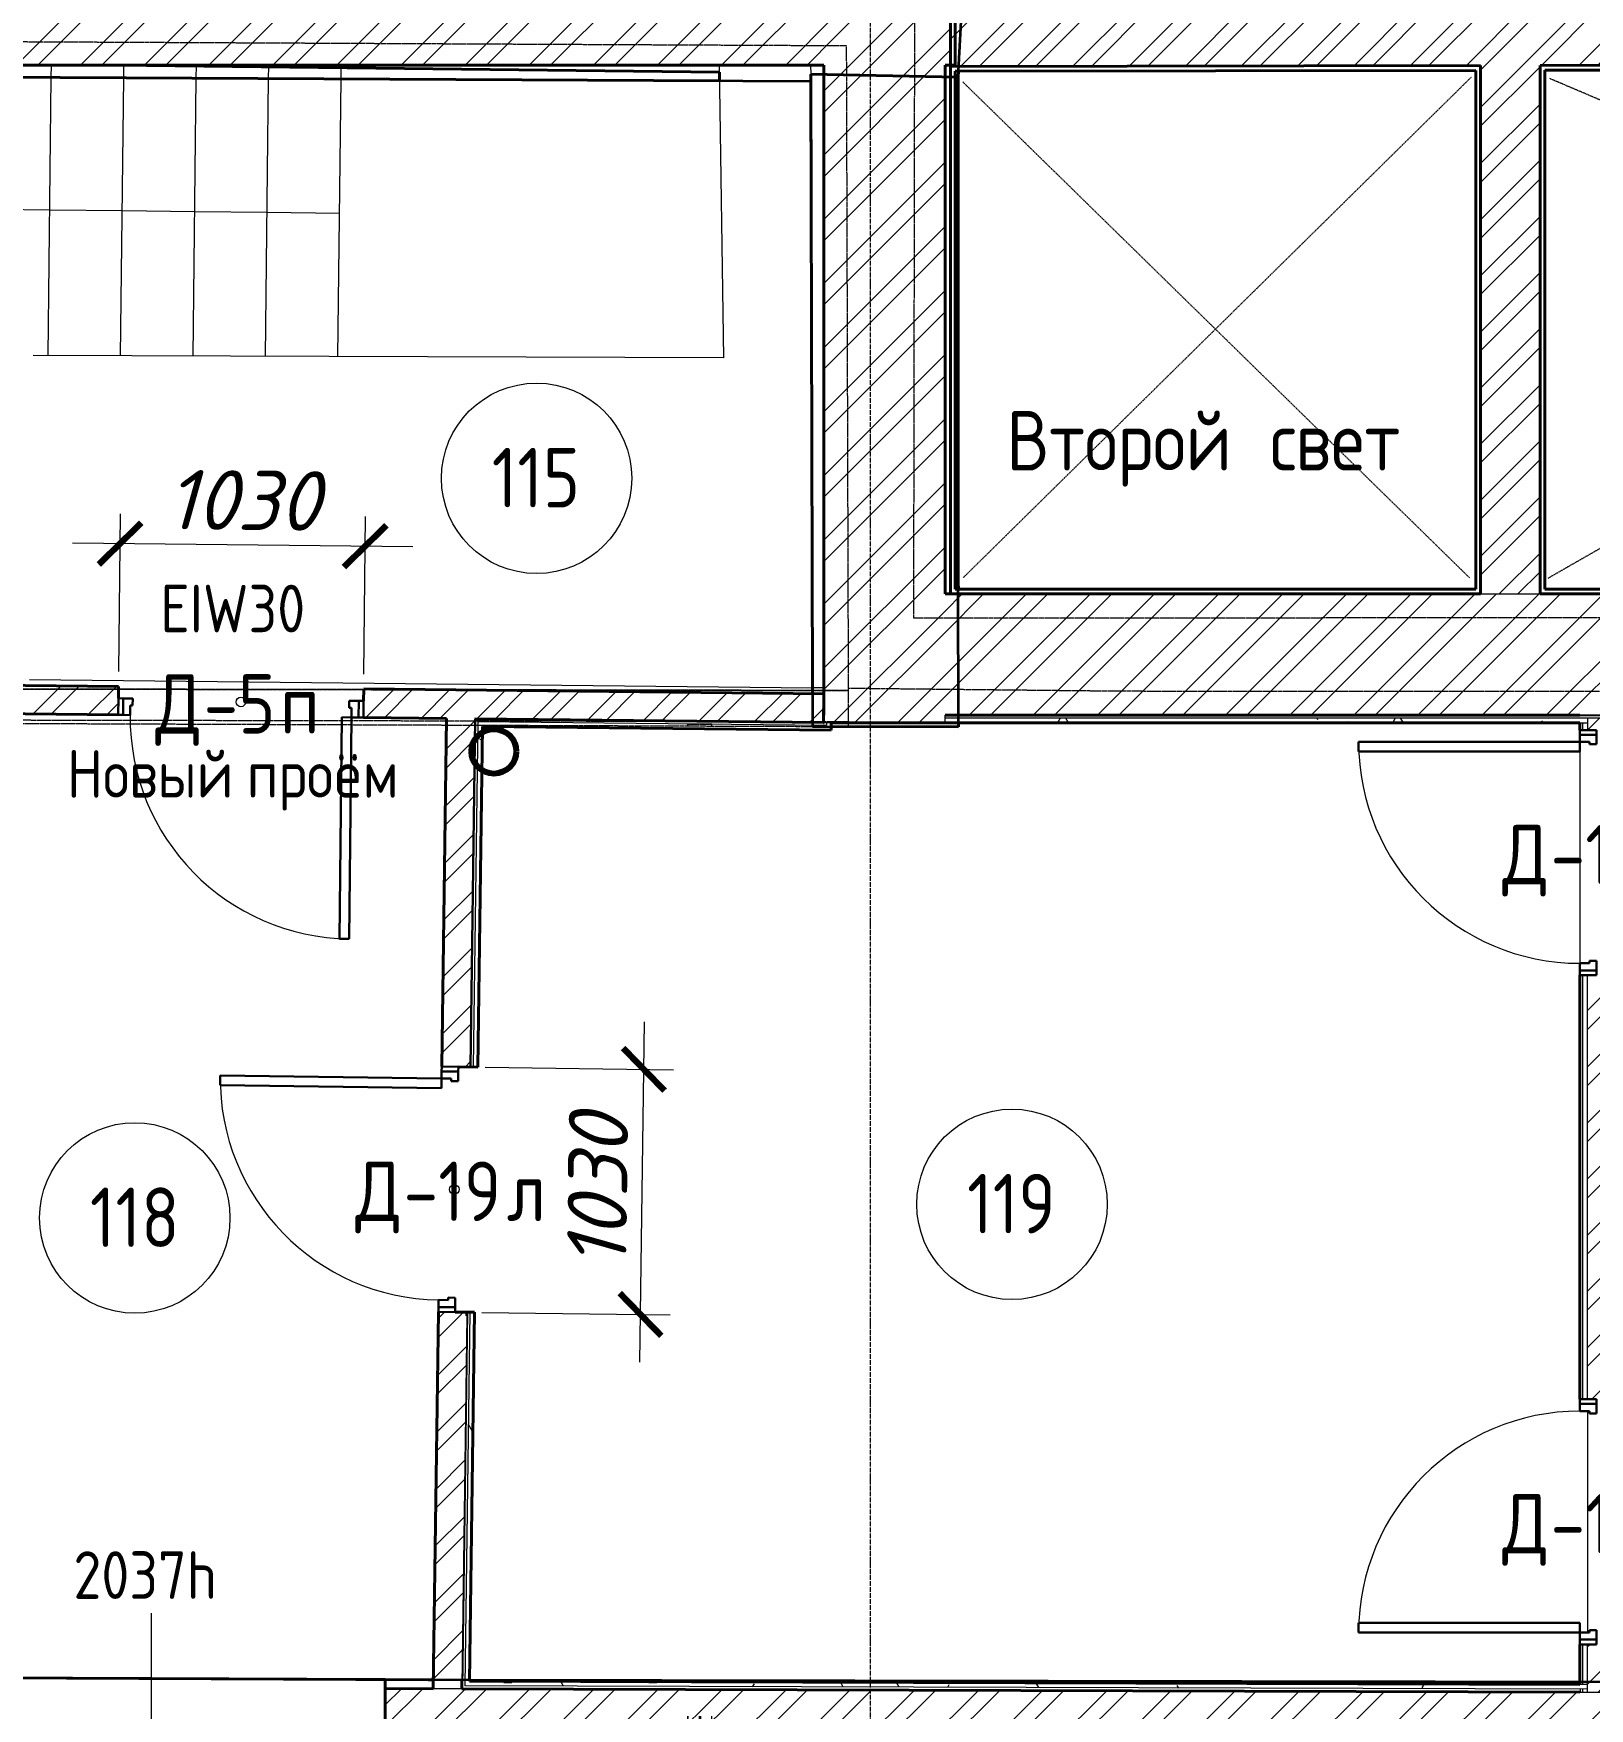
# Model space of a CAD drawing. Header units: millimetres. Extents: x 749182 to 2267578, y 70462 to 311449.
# Drawn here: x 1973313 to 1979851, y 89121 to 96158 of the extents above; entities that cross this region are included whole.
import ezdxf

# ---------------------------------------------------------------- set-up
doc = ezdxf.new("R2010")
doc.units = ezdxf.units.MM
for name, pattern in [('ADSK_Линия сетки', [25, 20, -2.5, 0, -2.5]), ('ADSK_Сверху', [4.5, 3, -1.5]), ('осеваяX2', [4, 2.5, -0.5, 0.5, -0.5])]:
    doc.linetypes.add(name, pattern=pattern)
doc.layers.get('Defpoints').update_dxf_attribs({"color": 255})
for name, color, linetype, lineweight in [('Аннотация', 7, 'Continuous', 9), ('Двери', 7, 'Continuous', 20), ('Каркас', 7, 'Continuous', 9), ('Лестницы', 7, 'Continuous', 18), ('Марки дверей', 7, 'Continuous', 20), ('Марки помещений', 7, 'Continuous', 20), ('Оси', 165, 'осеваяX2', 13), ('Перекрытие', 7, 'Continuous', 18), ('размеры', 7, 'Continuous', 9), ('Стены', 184, 'Continuous', 40), ('Стены внутренние', 7, 'Continuous', 18), ('Стены наружные', 7, 'Continuous', 18), ('Стены разрез', 7, 'Continuous', 35), ('Стены штриховка', 7, 'Continuous', 18), ('стояки', 7, 'Continuous', 9), ('Стрелки вверх', 7, 'Continuous', 18)]:
    doc.layers.add(name, color=color, linetype=linetype, lineweight=lineweight)
doc.layers.add('Линии', color=7, linetype='Continuous', lineweight=9, true_color=0x00a600)
doc.layers.add('планы со стояками отопление_dwg', color=7, linetype='Continuous', lineweight=9, true_color=0x767676)
doc.styles.add('GOST Common_1', font='GOST_Common.ttf', dxfattribs={"width": 0.9, "height": 250})
doc.styles.add('GOST Common_2', font='GOST_Common.ttf', dxfattribs={"width": 0.9, "height": 200})
doc.styles.add('М2', font='isocpeui.ttf')
doc.dimstyles.new('SPDS 1_100', dxfattribs={"dimscale": 100, "dimtxt": 2.5, "dimasz": 1.77, "dimexe": 1.25, "dimexo": 0.625, "dimtad": 1, "dimdec": 0, "dimrnd": 0.001, "dimzin": 9, "dimtxsty": 'М2', "dimblk": 'ARCHTICK', "dimcen": 2.5, "dimdle": 2, "dimclrt": 256, "dimadec": 0, "dimazin": 2, "dimtfac": 0.75, "dimtdec": 0, "dimtmove": 1, "dimatfit": 3, "dimfxl": 0, "dimtolj": 1, "dimlwd": 9, "dimlwe": 9, "dimarcsym": 0})
pattern_1 = [(45, (1958220.23, 75616.62), (-134.70384, 134.70384), []), (45, (1958310.03, 75616.62), (-134.70384, 134.70384), [])]
pattern_2 = [(45, (1958220.23, 75616.62), (-117.8655, 117.8655), []), (45, (1958298.8, 75616.62), (-117.8655, 117.8655), [])]
pattern_3 = [(44.83506, (1958220.23, 75616.62), (-134.3155, 135.0911), []), (44.83506, (1958310.03, 75616.36), (-134.3155, 135.0911), [])]
pattern_4 = [(0, (1958220.23, 75616.62), (406.4, 101.6), [33.528, -271.272, 33.528, -271.272, -1625.6]), (0, (1958220.23, 75616.62), (406.4, 101.6), [-609.6, 33.528, -576.072, 33.528, -271.272, -711.2]), (0, (1958220.23, 75616.62), (406.4, 101.6), [-1524, 33.528, -169.672, 33.528, -474.472]), (120, (1958372.63, 75667.42), (-291.18818, 301.15272), [33.528, -271.272, 33.528, -271.272, -1625.6]), (120, (1958372.63, 75667.42), (-291.18818, 301.15272), [-609.6, 33.528, -576.072, 33.528, -271.272, -711.2]), (120, (1958372.63, 75667.42), (-291.18818, 301.15272), [-1524, 33.528, -169.672, 33.528, -474.472]), (240, (1958423.43, 75870.62), (-115.21182, -402.75272), [33.528, -271.272, 33.528, -271.272, -1625.6]), (240, (1958423.43, 75870.62), (-115.21182, -402.75272), [-609.6, 33.528, -576.072, 33.528, -271.272, -711.2]), (240, (1958423.43, 75870.62), (-115.21182, -402.75272), [-1524, 33.528, -169.672, 33.528, -474.472])]

# ---------------------------------------------------------------- blocks, each defined once
blk = doc.blocks.new('Типовая двутавровая балка _АСТО 20-93_ Балки - 100х200мм-840399-01 План 1-го этажа маркировочный')
at = {"layer": 'Каркас', "color": 253, "linetype": 'ADSK_Сверху', "true_color": 0xaaaaaa}
for p, q in [((-2182.5, 50), (-2182.5, -50)), ((-2182.5, 50), (-2059.3, 50)), ((-2059.4, 3), (-2182.5, 3)), ((2100.6, 50), (2107.5, 50)), ((2107.5, -50), (2107.5, 50)), ((-2059.4, -3), (-2182.5, -3)), ((-2182.5, -50), (-2059.5, -50)), ((2100.2, -50), (2107.5, -50))]:
    blk.add_line(p, q, dxfattribs=at)
at = {"layer": 'Каркас', "color": 9, "linetype": 'ADSK_Сверху', "true_color": 0xb9b9b9}
for p, q in [((-2182.5, 3.4), (-2182.5, 50)), ((-2182.5, 50), (-2059.3, 50)), ((-2182.5, -50), (-2182.5, -3.4)), ((-2182.5, -50), (-2059.5, -50))]:
    blk.add_line(p, q, dxfattribs=at)
at = {"layer": 'Каркас', "color": 253, "linetype": 'ADSK_Сверху', "true_color": 0xb2b2b2}
for p, q in [((-2182.5, 50), (-2182.5, 15)), ((-2182.5, 15), (-2182.5, 50)), ((-2059.3, 50), (-2182.5, 50)), ((-2182.5, 50), (-2059.3, 50)), ((-2182.5, 3), (-2182.5, 15)), ((-2182.5, 3), (-2182.5, 15)), ((-2182.5, -3), (-2182.5, 3)), ((2107.5, 50), (2100.6, 50)), ((2107.5, 50), (2107.5, 15)), ((2107.5, 15), (2107.5, 3)), ((-2182.5, -15), (-2182.5, -3)), ((-2182.5, -15), (-2182.5, -3)), ((-2182.5, -50), (-2182.5, -15)), ((-2182.5, -15), (-2182.5, -50)), ((-2182.5, -50), (-2059.5, -50)), ((-2182.5, -50), (-2059.5, -50)), ((2100.2, -50), (2107.5, -50)), ((2107.5, -3), (2107.5, -15)), ((2107.5, -15), (2107.5, -50))]:
    blk.add_line(p, q, dxfattribs=at)
blk = doc.blocks.new('Типовая двутавровая балка _АСТО 20-93_ Балки - 130х360мм-840397-01 План 1-го этажа маркировочный')
at = {"layer": 'Каркас', "color": 253, "linetype": 'ADSK_Сверху', "true_color": 0xb2b2b2}
for p, q in [((3692.4, 67.5), (-3713.5, 67.5)), ((-3713.5, -62.5), (3693, -62.5))]:
    blk.add_line(p, q, dxfattribs=at)
at = {"layer": 'Каркас', "color": 253, "linetype": 'ADSK_Сверху', "true_color": 0xaaaaaa}
for p, q in [((-3713.5, 67.5), (3692.4, 67.5)), ((-3713.5, -62.5), (3693, -62.5))]:
    blk.add_line(p, q, dxfattribs=at)
blk = doc.blocks.new('Существующие стены 1 эт - Существующие стены 1 эт-653793-01 План 1-го этажа маркировочный')
at = {"layer": 'Стены'}
for p, q in [((17974.5, 20378.4), (15447.3, 20408.6)), ((15447.3, 20408.6), (17974.5, 20378.4)), ((14082.5, 20361.6), (17975, 20342.9)), ((17974.5, 20378.4), (17975, 20342.9)), ((18358.3, 20341), (18358.2, 20370.5)), ((18412.8, 20369.3), (18358.3, 20370.5)), ((18358.3, 20370.5), (18412.8, 20369.3)), ((18358.3, 20370.2), (18358.3, 20341)), ((18365.9, 17792.8), (18358.3, 20341)), ((18945.5, 20358.1), (18922.8, 20358.6)), ((18922.8, 20358.6), (18945.5, 20358.1)), ((18977.5, 20357.5), (18965.3, 20357.7)), ((18965.3, 20357.7), (18977.5, 20357.5)), ((18978.9, 20382.6), (18977.5, 20357.5)), ((18977.5, 20357.5), (18978.6, 18234.6)), ((18978.6, 18234.6), (18978.7, 18207)), ((18366, 17767.8), (18365.9, 17792.8)), ((18979, 17629.3), (18444.8, 17629.4)), ((18979, 17645), (18979, 17629.3)), ((14466.3, 13636.3), (16751, 13625.9)), ((14870.1, 13634.5), (16570.1, 13626.7)), ((16570.1, 13588.5), (16570.1, 13626.7)), ((16751, 13625.9), (16773, 13625.7)), ((16925, 13624.3), (21590.6, 13615.3))]:
    blk.add_line(p, q, dxfattribs=at)
at = {"layer": 'Стены разрез'}
for p, q in [((18977.5, 20357.5), (18995.8, 20697.6)), ((11333.9, 20374.8), (18358.3, 20341)), ((18358.2, 20370.5), (18366.4, 17629.4)), ((18977.5, 20357.5), (18358.2, 20370.5)), ((18358.3, 20341), (18358.3, 20370.5)), ((18358.3, 20370.5), (18977.5, 20357.5)), ((18978.6, 18234.6), (18977.5, 20357.5)), ((18979, 17629.3), (18978.6, 18234.6)), ((18366.4, 17629.4), (18979, 17629.3)), ((16751, 13625.9), (16570.1, 13626.7)), ((16570.1, 13626.7), (16570.1, 13038.7)), ((16919.1, 13624.3), (16751, 13625.9)), ((22394.4, 13613.7), (16919.1, 13624.3))]:
    blk.add_line(p, q, dxfattribs=at)
blk = doc.blocks.new('AC_Дверь_Однопольная_Стальная - Д-19л 1030х2200h-1983130-01 План 1-го этажа маркировочный')
at = {"layer": 'Двери', "lineweight": 30}
for p, q in [((465, 990), (425, 990)), ((425, 990), (425, 60)), ((465, 60), (465, 990)), ((-495, 60), (-515, 60)), ((-515, 60), (-515, -10)), ((-465, 60), (-495, 60)), ((-495, 60), (-495, -10)), ((-495, -10), (-495, 60)), ((-465, 20), (-465, 60)), ((-455, 20), (-465, 20)), ((-455, -10), (-455, 20)), ((425, 60), (465, 60)), ((465, 20), (455, 20)), ((455, 20), (455, -10)), ((495, 60), (465, 60)), ((465, 60), (465, 20)), ((495, -10), (495, 60)), ((515, 60), (495, 60)), ((495, 60), (495, -10)), ((515, -10), (515, 60)), ((-515, -10), (-495, -10)), ((-495, -10), (-455, -10)), ((455, -10), (495, -10)), ((495, -10), (515, -10))]:
    blk.add_line(p, q, dxfattribs=at)
at = {"layer": 'Двери'}
blk.add_arc((465, 60), 930, 90, 180, dxfattribs=at)
blk = doc.blocks.new('AC_Дверь_Однопольная_Стальная - Д-5п 1030х2200h-1983125-01 План 1-го этажа маркировочный')
at = {"layer": 'Двери', "lineweight": 30}
for p, q in [((-465, 990), (-425, 990)), ((-465, 60), (-465, 990)), ((-425, 990), (-425, 60)), ((-515, 60), (-495, 60)), ((-515, -10), (-515, 60)), ((-495, 60), (-465, 60)), ((-495, -10), (-495, 60)), ((-495, 60), (-495, -10)), ((-425, 60), (-465, 60)), ((-465, 60), (-465, 20)), ((-465, 20), (-455, 20)), ((-455, 20), (-455, -10)), ((455, 20), (465, 20)), ((455, -10), (455, 20)), ((465, 60), (495, 60)), ((465, 20), (465, 60)), ((495, 60), (495, -10)), ((495, 60), (515, 60)), ((495, -10), (495, 60)), ((515, 60), (515, -10)), ((-495, -10), (-515, -10)), ((-455, -10), (-495, -10)), ((495, -10), (455, -10)), ((515, -10), (495, -10))]:
    blk.add_line(p, q, dxfattribs=at)
at = {"layer": 'Двери'}
blk.add_arc((-465, 60), 930, 0, 90, dxfattribs=at)
blk = doc.blocks.new('AC_Дверь_Однопольная_Стальная - Д-18п 1030х2200h-1983221-01 План 1-го этажа маркировочный')
at = {"layer": 'Двери', "lineweight": 30}
for p, q in [((-465, 1020), (-425, 1020)), ((-465, 90), (-465, 1020)), ((-425, 1020), (-425, 90)), ((-515, 90), (-495, 90)), ((-515, 20), (-515, 90)), ((-495, 90), (-465, 90)), ((-495, 20), (-495, 90)), ((-495, 90), (-495, 20)), ((-425, 90), (-465, 90)), ((-465, 90), (-465, 50)), ((465, 90), (495, 90)), ((465, 50), (465, 90)), ((495, 90), (495, 20)), ((495, 90), (515, 90)), ((495, 20), (495, 90)), ((515, 90), (515, 20)), ((-495, 20), (-515, 20)), ((-455, 20), (-495, 20)), ((-465, 50), (-455, 50)), ((-455, 50), (-455, 20)), ((455, 50), (465, 50)), ((455, 20), (455, 50)), ((495, 20), (455, 20)), ((515, 20), (495, 20))]:
    blk.add_line(p, q, dxfattribs=at)
at = {"layer": 'Двери'}
blk.add_arc((-465, 90), 930, 0, 90, dxfattribs=at)
blk = doc.blocks.new('AC_Дверь_Однопольная_Стальная - Д-18л 1030х2200h-1983220-01 План 1-го этажа маркировочный')
at = {"layer": 'Двери', "lineweight": 30}
for p, q in [((465, 1020), (425, 1020)), ((425, 1020), (425, 90)), ((465, 90), (465, 1020)), ((-495, 90), (-515, 90)), ((-515, 90), (-515, 20)), ((-465, 90), (-495, 90)), ((-495, 90), (-495, 20)), ((-495, 20), (-495, 90)), ((-465, 50), (-465, 90)), ((425, 90), (465, 90)), ((495, 90), (465, 90)), ((465, 90), (465, 50)), ((495, 20), (495, 90)), ((515, 90), (495, 90)), ((495, 90), (495, 20)), ((515, 20), (515, 90)), ((-515, 20), (-495, 20)), ((-495, 20), (-455, 20)), ((-455, 50), (-465, 50)), ((-455, 20), (-455, 50)), ((465, 50), (455, 50)), ((455, 50), (455, 20)), ((455, 20), (495, 20)), ((495, 20), (515, 20))]:
    blk.add_line(p, q, dxfattribs=at)
at = {"layer": 'Двери'}
blk.add_arc((465, 90), 930, 90, 180, dxfattribs=at)
blk = doc.blocks.new('планы со стояками отопление_dwg-1484427-01 План 1-го этажа маркировочный')
at = {"layer": 'стояки', "lineweight": 80}
blk.add_circle((189422.5, 173602.6), 93.9, dxfattribs=at)
blk = doc.blocks.new('ADSK_Марка_Помещение_ОдноЗначение - Номер-247393-01 План 1-го этажа маркировочный')
at = {"layer": 'Марки помещений'}
blk.add_circle((0, 0), 4, dxfattribs=at)
blk = doc.blocks.new('ADSK_Марка_Дверь - Марка типа и комментарии-2020407-01 План 1-го этажа маркировочный')
at = {"layer": 'Марки дверей', "lineweight": 9}
blk.add_circle((0, 0), 0.2, dxfattribs=at)
blk = doc.blocks.new('_ArchTick')
at = {"color": 0, "linetype": 'ByBlock', "const_width": 0.15}
blk.add_lwpolyline([(-0.5, -0.5), (0.5, 0.5)], dxfattribs=at)
blk = doc.blocks.new('*D2906')
at = {"layer": 'Defpoints', "color": 0, "lineweight": 20, "transparency": 16777216}
for p in [(1973676.4, 94014.9), (1973670.1, 93415.1), (1974700.1, 93404.3)]:
    blk.add_point(p, dxfattribs=at)
at = {"layer": 'размеры', "color": 0, "lineweight": 9, "transparency": 16777216}
for p, q in [((1973670.8, 93477.6), (1973677.8, 94139.9)), ((1974700.7, 93466.8), (1974707.7, 94129.1)), ((1974906.4, 94002), (1973476.4, 94017))]:
    blk.add_line(p, q, dxfattribs=at)
at = {"layer": 'размеры', "color": 0, "lineweight": 9, "transparency": 16777216, "xscale": 177, "yscale": 177, "zscale": 177}
for p, rotation in [((1973676.4, 94014.9), 179.3965242091742), ((1974706.4, 94004.1), 359.3965242091742)]:
    blk.add_blockref('_ArchTick', p, dxfattribs=dict(at, rotation=rotation))
at = {"layer": 'размеры', "lineweight": 20, "transparency": 16777216, "insert": (1974193.4, 94197), "char_height": 250, "width": 560.473, "attachment_point": 5, "rotation": 359.39652, "style": 'М2'}
blk.add_mtext('\\A1;1030', dxfattribs=at)
blk = doc.blocks.new('*D2907')
at = {"layer": 'Defpoints', "color": 0, "lineweight": 20, "transparency": 16777216}
for p in [(1975147.9, 91816.2), (1975877.3, 91806.4), (1975134, 90786.3)]:
    blk.add_point(p, dxfattribs=at)
at = {"layer": 'размеры', "color": 0, "lineweight": 9, "transparency": 16777216}
for p, q in [((1975860.8, 90576.5), (1975880, 92006.4)), ((1975210.4, 91815.4), (1976002.3, 91804.8)), ((1975196.5, 90785.5), (1975988.4, 90774.8))]:
    blk.add_line(p, q, dxfattribs=at)
at = {"layer": 'размеры', "color": 0, "lineweight": 9, "transparency": 16777216, "xscale": 177, "yscale": 177, "zscale": 177}
for p, rotation in [((1975877.3, 91806.4), 89.22968300003566), ((1975863.5, 90776.5), 269.2296830000357)]:
    blk.add_blockref('_ArchTick', p, dxfattribs=dict(at, rotation=rotation))
at = {"layer": 'размеры', "lineweight": 20, "transparency": 16777216, "insert": (1975682.9, 91294), "char_height": 250, "width": 560.473, "attachment_point": 5, "rotation": 89.22968, "style": 'М2'}
blk.add_mtext('\\A1;1030', dxfattribs=at)

msp = doc.modelspace()

# ---------------------------------------------------------------- hatches: boundary and pattern name
at = {"layer": 'Стены внутренние', "lineweight": 9}
h = msp.add_hatch(dxfattribs=at)
h.set_pattern_fill('FP_1', color=256, style=0, pattern_type=2)
h.set_pattern_definition(pattern_2)
h.paths.add_polyline_path([(1977165.7647, 96019.0554), (1989027.2418, 96040.6773), (1989027.2418, 96290.2277), (1977165.3185, 96269.055), (1977165.7576, 96023.0313)])
h = msp.add_hatch(dxfattribs=at)
h.set_pattern_fill('FP_3', color=256, angle=45, style=0, pattern_type=2)
h.set_pattern_definition(pattern_1)
h.paths.add_polyline_path([(1977102.9813, 93261.5776), (1977143.0614, 93261.5776), (1977143.0614, 96025.2503), (1976633.0614, 96025.2503), (1976633.6934, 93261.5776), (1976824.2979, 93261.5776)])
h = msp.add_hatch(dxfattribs=at)
h.set_pattern_fill('FP_1', color=256, style=0, pattern_type=2)
h.set_pattern_definition(pattern_2)
h.paths.add_polyline_path([(1979393.2546, 93803.5776), (1979643.2546, 93803.5776), (1979643.2546, 96023.4776), (1979393.2546, 96023.0313), (1979393.2546, 93952.2108)])
h = msp.add_hatch(dxfattribs=at)
h.set_pattern_fill('FP_3', color=256, angle=45, style=0, pattern_type=2)
h.set_pattern_definition([(45, (1958220.23, 75616.62), (-134.7038, 134.7038), []), (45, (1958310.03, 75616.62), (-134.7038, 134.7038), [])])
h.paths.add_polyline_path([(1986578.2196, 93293.5776), (1989062.5809, 93293.5776), (1989062.5809, 93803.5776), (1977143.0614, 93803.5776), (1977143.0614, 93293.5776), (1986513.4105, 93293.5776)])
h = msp.add_hatch(dxfattribs=at)
h.set_pattern_fill('FP_1', color=256, style=0, pattern_type=2)
h.set_pattern_definition(pattern_2)
h.paths.add_polyline_path([(1976632.4295, 93263.9385), (1976633.0614, 93383.9385), (1974700.0614, 93404.2989), (1974699.5348, 93284.2977), (1976605.0104, 93264.2273)])
h.paths.add_polyline_path([(1973668.8547, 93295.1539), (1973670.1186, 93415.1473), (1969525.4619, 93458.8031), (1969525.4619, 93338.7964), (1973296.4373, 93299.0766)])
h = msp.add_hatch(dxfattribs=at)
h.set_pattern_fill('FP_1', color=256, style=0, pattern_type=2)
h.set_pattern_definition(pattern_2)
h.paths.add_polyline_path([(1975112.7506, 89204.1512), (1975133.8167, 90770.9459), (1975013.8276, 90772.5592), (1974992.7444, 89204.4967), (1975025.4391, 89204.4026)])
h.paths.add_polyline_path([(1975147.8711, 91816.2446), (1975167.5434, 93279.3682), (1975047.5495, 93280.6321), (1975027.882, 91817.8579), (1975097.8757, 91816.9168)])
h = msp.add_hatch(dxfattribs=at)
h.set_pattern_fill('FP_2', color=256, style=0, pattern_type=2)
h.set_pattern_definition(pattern_4)
h.paths.add_polyline_path([(1975145.1824, 89236.058), (1975146.0226, 89298.5419), (1975166.0208, 90785.9075), (1975146.0226, 90786.1764), (1975125.1814, 89236.1156), (1975139.3073, 89236.0749)])
h.paths.add_polyline_path([(1975179.8682, 91815.8144), (1975199.1115, 93267.035), (1975179.3814, 93267.2428), (1975159.8701, 91816.0833), (1975167.5434, 91815.9801)])
h = msp.add_hatch(dxfattribs=at)
h.set_pattern_fill('FP_2', color=256, style=0, pattern_type=2)
h.set_pattern_definition(pattern_4)
h.paths.add_polyline_path([(1976645.0614, 93231.8037), (1976645.0614, 93251.8048), (1975199.3804, 93267.0322), (1975199.1115, 93247.0339), (1976633.0614, 93231.9301)])
h = msp.add_hatch(dxfattribs=at)
h.set_pattern_fill('FP_2', color=256, style=0, pattern_type=2)
h.set_pattern_definition(pattern_4)
h.paths.add_polyline_path([(1977199.2023, 93261.5776), (1979842.6967, 93261.5776), (1979842.6967, 93281.5776), (1977143.0614, 93281.5776), (1977143.0614, 93261.5776), (1977199.1939, 93261.5776)])
h = msp.add_hatch(dxfattribs=at)
h.set_pattern_fill('FP_1', color=256, style=0, pattern_type=2)
h.set_pattern_definition(pattern_2)
h.paths.add_polyline_path([(1979962.6967, 89190.1897), (1979962.6967, 89390.656), (1979842.6967, 89390.656), (1979842.6967, 89190.5352), (1979889.8161, 89190.3995)])
h.paths.add_polyline_path([(1979880.6967, 90420.656), (1979962.6967, 90420.656), (1979962.6967, 92201.9114), (1979842.6967, 92201.9114), (1979842.6967, 90420.656)])
h.paths.add_polyline_path([(1979842.6967, 93231.9114), (1979962.6967, 93231.9114), (1979962.6967, 93281.5776), (1979842.6967, 93281.5776), (1979842.6967, 93261.5776)])
h = msp.add_hatch(dxfattribs=at)
h.set_pattern_fill('FP_1', color=256, style=0, pattern_type=2)
h.set_pattern_definition(pattern_2)
h.paths.add_polyline_path([(1975133.8167, 90770.9459), (1975133.8167, 90786.3405), (1975014.0345, 90787.951), (1975013.8276, 90772.5592), (1975125.1814, 90771.062)])
h = msp.add_hatch(dxfattribs=at)
h.set_pattern_fill('FP_2', color=256, style=0, pattern_type=2)
h.set_pattern_definition(pattern_4)
h.paths.add_polyline_path([(1979842.6967, 89202.5352), (1979842.6967, 89222.5353), (1975125.1814, 89236.058), (1975124.9125, 89216.1163), (1979822.6967, 89202.5928)])
h = msp.add_hatch(dxfattribs=at)
h.set_pattern_fill('FP_13', color=256, angle=45, style=0, pattern_type=2)
h.set_pattern_definition(pattern_3)
h.paths.add_polyline_path([(1975023.971, 88694.4047), (1975025.4391, 89204.4026), (1974790.2969, 89204.4967), (1974790.2969, 88695.0773), (1974873.5135, 88694.8378)])
h.paths.add_polyline_path([(1973090.2969, 88699.9711), (1973090.2969, 89209.9732), (1972605.4491, 89211.369), (1972603.981, 88701.3711), (1973062.4231, 88700.0514)])
h = msp.add_hatch(dxfattribs=at)
h.set_pattern_fill('FP_13', color=256, angle=45, style=0, pattern_type=2)
h.set_pattern_definition(pattern_3)
h.paths.add_polyline_path([(1991299.8367, 88647.5515), (1991301.3048, 89157.5494), (1975025.4384, 89204.1512), (1975023.971, 88694.4047), (1991037.1553, 88648.3077)])
at = {"layer": 'Стены наружные', "lineweight": 9}
h = msp.add_hatch(dxfattribs=at)
h.set_pattern_fill('FP_3', color=256, angle=45, style=0, pattern_type=2)
h.set_pattern_definition(pattern_1)
h.paths.add_polyline_path([(1976676.0611, 96025.2503), (1977165.7536, 96025.2503), (1977165.3185, 96269.055), (1977186.0611, 96269.092), (1977186.0611, 97863.689), (1976676.0611, 97863.4598), (1976676.0611, 96037.164)])
h.paths.add_polyline_path([(1976676.0611, 99633.689), (1977186.0611, 99633.689), (1977186.0611, 100905.8262), (1976676.0611, 100905.8262), (1976676.0611, 100326.3599)])
h.paths.add_polyline_path([(1976676.0611, 102675.8262), (1977186.0611, 102675.8262), (1977186.0611, 103950.7561), (1976676.0611, 103950.7561), (1976676.0611, 102716.6657)])
h.paths.add_polyline_path([(1977186.0611, 105720.7561), (1977186.0611, 106997.8052), (1976676.0611, 106997.5761), (1976676.0611, 105720.7561), (1977102.9813, 105720.7561)])
h.paths.add_polyline_path([(1977102.9813, 108767.8052), (1977186.0611, 108767.8052), (1977186.0611, 110047.774), (1976676.0611, 110047.774), (1976676.0611, 108767.8052)])
h.paths.add_polyline_path([(1977186.0611, 111817.774), (1977186.0611, 113090.787), (1976676.0611, 113090.787), (1976676.0611, 111817.774), (1977102.9813, 111817.774)])
h.paths.add_polyline_path([(1977102.9813, 114860.787), (1977186.0611, 114860.787), (1977186.0611, 116106.8035), (1976676.0611, 116106.8035), (1976676.0611, 114860.787)])
h.paths.add_polyline_path([(1976799.4278, 117876.8035), (1977186.0611, 117876.8035), (1977186.0611, 118631.7457), (1976676.0611, 118631.7457), (1976676.0611, 117876.8035)])
h = msp.add_hatch(dxfattribs=at)
h.set_pattern_fill('FP_3', color=256, angle=45, style=0, pattern_type=2)
h.set_pattern_definition(pattern_1)
h.paths.add_polyline_path([(1974873.5135, 96025.2503), (1976676.0611, 96025.2503), (1976676.0611, 96535.2503), (1968372.9686, 96535.2503), (1968372.9686, 96025.2503), (1972644.0457, 96025.2503)])
h.paths.add_polyline_path([(1966111.5957, 96025.2503), (1966642.9686, 96025.2503), (1966642.9686, 96535.2503), (1964698.4627, 96535.2503), (1964698.4627, 96025.2503), (1966109.8892, 96025.2503)])
h.paths.add_polyline_path([(1962820.6253, 96025.2503), (1962883.4627, 96025.2503), (1962883.4627, 96535.2503), (1961653.7248, 96535.2503), (1961654.0981, 96025.2503), (1962611.4404, 96025.2503)])

# ---------------------------------------------------------------- linework, layer by layer
at = {"layer": 'Аннотация'}
msp.add_line((1973808.0081, 89038.2815), (1973808.0081, 89522.3023), dxfattribs=at)
at = {"layer": 'Лестницы'}
for p, q in [((1973387.3455, 95972.9674), (1973387.9454, 96025.2503)), ((1973387.3455, 95972.9674), (1973387.9454, 96025.2503)), ((1973691.8487, 95971.5046), (1973692.4654, 96025.2503)), ((1973691.8487, 95971.5046), (1973692.4654, 96025.2503)), ((1973996.9555, 96022.6418), (1973769.6219, 96025.2503)), ((1973996.352, 95970.0417), (1973996.9555, 96022.6418)), ((1973996.352, 95970.0417), (1973996.9555, 96022.6418)), ((1974301.4355, 96019.1481), (1973996.9555, 96022.6418)), ((1974300.8552, 95968.5789), (1974301.4355, 96019.1481)), ((1974300.8552, 95968.5789), (1974301.4355, 96019.1481)), ((1974605.9155, 96015.6544), (1974301.4355, 96019.1481)), ((1974605.3585, 95967.116), (1974605.9155, 96015.6544)), ((1974605.3585, 95967.116), (1974605.9155, 96015.6544)), ((1973373.9398, 94804.6615), (1973387.3455, 95972.9674)), ((1973373.9398, 94804.6615), (1973387.3455, 95972.9674)), ((1973678.448, 94803.6243), (1973691.8487, 95971.5046)), ((1973678.448, 94803.6243), (1973691.8487, 95971.5046)), ((1973982.9561, 94802.587), (1973996.352, 95970.0417)), ((1973982.9561, 94802.587), (1973996.352, 95970.0417)), ((1974287.4643, 94801.5498), (1974300.8552, 95968.5789)), ((1974287.4643, 94801.5498), (1974300.8552, 95968.5789)), ((1974591.9724, 94800.5125), (1974605.3585, 95967.116)), ((1974591.9724, 94800.5125), (1974605.3585, 95967.116))]:
    msp.add_line(p, q, dxfattribs=at)
at = {"layer": 'Линии', "linetype": 'ADSK_Сверху'}
for p, q in [((1979677.1974, 93870.0667), (1983400.0878, 95998.7146)), ((1977217.7407, 95954.2541), (1979347.158, 93871.2503)), ((1979353.2224, 95973.3956), (1977218.8649, 93871.2503)), ((1979683.2135, 95969.6792), (1984641.898, 93861.4366))]:
    msp.add_line(p, q, dxfattribs=at)
at = {"layer": 'Оси', "linetype": 'ADSK_Линия сетки'}
msp.add_line((1976830.1361, 71313.2448), (1976830.1361, 120151.4054), dxfattribs=at)
at = {"layer": 'Перекрытие', "linetype": 'ADSK_Сверху'}
for p, q in [((1977011.7834, 93701.2503), (1977052.8435, 118783.1291)), ((1969404.461, 96142.1033), (1976728.0348, 96106.9202)), ((1976728.0348, 96106.9202), (1976736.599, 93246.4778)), ((1989200.3258, 93709.4574), (1977011.7834, 93701.2503)), ((1976736.1158, 93407.8544), (1977883.7164, 93395.7667)), ((1977883.7164, 93395.7667), (1980642.4243, 93395.2096)), ((1969398.045, 93274.1362), (1976736.599, 93246.4778))]:
    msp.add_line(p, q, dxfattribs=at)
at = {"layer": 'Перекрытие'}
for p, q in [((1976194.3481, 96025.2503), (1976211.5822, 94794.9956)), ((1976578.2786, 96025.2503), (1976578.3928, 95987.121)), ((1976578.3928, 95987.1075), (1976586.1104, 93409.4344)), ((1976211.5822, 94794.9956), (1973310.7706, 94804.8767)), ((1973296.4373, 93444.0847), (1976586.1104, 93409.4344)), ((1976633.0614, 93409.6084), (1976586.1104, 93409.4344)), ((1979810.6967, 93141.9114), (1979810.6967, 92251.9114)), ((1979842.6967, 90370.656), (1979842.6967, 89440.656))]:
    msp.add_line(p, q, dxfattribs=at)
at = {"layer": 'Стены внутренние', "lineweight": 40}
for p, q in [((1977165.3185, 96269.055), (1977165.7647, 96019.0554)), ((1976633.0614, 96025.2503), (1976633.0614, 93293.5776)), ((1977143.0614, 93803.5776), (1977143.0614, 96025.2503)), ((1979393.2546, 96023.0313), (1977165.5416, 96019.055)), ((1977165.5416, 96019.055), (1977165.5416, 93803.5776)), ((1977165.7647, 96019.0554), (1979393.2546, 96023.0313)), ((1977185.5416, 95999.0907), (1979373.2546, 96002.9956)), ((1977185.5416, 93823.5776), (1977185.5416, 95999.0907)), ((1979373.2546, 96002.9956), (1979373.2546, 93823.5776)), ((1979393.2546, 93803.5776), (1979393.2546, 96023.0313)), ((1979393.2546, 96023.0313), (1979393.2546, 93803.5776)), ((1979643.2546, 96023.4776), (1984680.2149, 96032.4682)), ((1979643.2546, 96023.4776), (1979643.2546, 93803.5776)), ((1979643.2546, 93803.5776), (1979643.2546, 96023.4776)), ((1979663.2546, 96003.5132), (1983400.0878, 96010.1832)), ((1979663.2546, 93823.5776), (1979663.2546, 96003.5132)), ((1979393.2546, 93803.5776), (1977143.0614, 93803.5776)), ((1979373.2546, 93823.5776), (1977185.5416, 93823.5776)), ((1984680.2149, 93803.5776), (1979643.2546, 93803.5776)), ((1984660.2149, 93823.5776), (1979663.2546, 93823.5776)), ((1973670.1186, 93415.1473), (1969525.4619, 93458.8031)), ((1973669.592, 93365.1501), (1973670.1186, 93415.1473)), ((1974700.0614, 93404.2989), (1974699.5348, 93354.3016)), ((1976633.6934, 93383.9319), (1974700.0614, 93404.2989)), ((1976632.4295, 93263.9385), (1976633.6934, 93383.9319)), ((1972689.2867, 93305.4718), (1973668.8547, 93295.1539)), ((1974698.7976, 93284.3055), (1975047.5495, 93280.6321)), ((1975047.5495, 93280.6321), (1975027.882, 91817.8579)), ((1976633.0614, 93263.9319), (1975167.5434, 93279.3682)), ((1975179.8682, 91815.8144), (1975199.1115, 93247.0339)), ((1975199.1115, 93247.0339), (1976665.0614, 93231.593)), ((1976633.0614, 93293.5776), (1976632.5731, 93293.5776)), ((1976632.5731, 93293.5776), (1976632.5731, 93261.5776)), ((1976632.5731, 93261.5776), (1976635.0614, 93261.5776)), ((1976633.0614, 93261.5776), (1976633.0614, 93263.9319)), ((1976665.0614, 93261.5776), (1979810.6967, 93261.5776)), ((1976665.0614, 93231.593), (1976665.0614, 93261.5776)), ((1977143.0614, 93293.5776), (1979810.6967, 93293.5776)), ((1979810.6967, 93261.5776), (1979810.6967, 93231.9114)), ((1979810.6967, 92201.9114), (1979810.6967, 90420.656)), ((1975097.8757, 91816.9168), (1975179.8682, 91815.8144)), ((1975014.0345, 90787.951), (1974992.7444, 89204.4967)), ((1975166.0208, 90785.9075), (1975084.0282, 90787.0099)), ((1975134.0237, 90786.3377), (1975133.8167, 90770.9459)), ((1975145.1824, 89236.058), (1975166.0208, 90785.9075)), ((1979810.6967, 89390.656), (1979810.6967, 89222.6274)), ((1975112.7506, 89204.1512), (1975113.1808, 89236.1501)), ((1979810.6967, 89222.6274), (1975145.1824, 89236.058)), ((1974992.7444, 89204.4967), (1974790.2969, 89205.0795)), ((1974790.2969, 89205.0795), (1974790.2969, 88695.0773)), ((1979810.6967, 89190.6273), (1975112.7506, 89204.1512))]:
    msp.add_line(p, q, dxfattribs=at)
at = {"layer": 'Стены наружные', "lineweight": 40}
for p, q in [((1977186.0611, 96025.2503), (1977186.0611, 96269.092)), ((1969525.4619, 96025.2503), (1976633.0614, 96025.2503)), ((1977143.0614, 96025.2503), (1977186.0611, 96025.2503))]:
    msp.add_line(p, q, dxfattribs=at)
at = {"layer": 'Стены штриховка'}
for p, q in [((1979393.2546, 93803.5776), (1979643.2546, 93803.5776)), ((1975147.8711, 91816.2446), (1975167.5434, 93279.3682)), ((1975169.5433, 93279.3471), (1975149.871, 91816.2177)), ((1975179.3814, 93267.2428), (1975159.8701, 91816.0833)), ((1975167.5165, 93277.3684), (1976633.0614, 93261.9317)), ((1975179.3814, 93267.2428), (1976645.0614, 93251.8048)), ((1975179.5159, 93277.242), (1975179.5428, 93279.2418)), ((1976665.0614, 93261.5776), (1976635.0614, 93261.5776)), ((1976645.0614, 93261.5776), (1976645.0614, 93251.8048)), ((1977143.0614, 93261.5776), (1977143.0614, 93293.5776)), ((1979981.6967, 93291.5776), (1977143.0614, 93291.5776)), ((1979975.6967, 93281.5776), (1977143.0614, 93281.5776)), ((1979975.6967, 93293.5776), (1979810.6967, 93293.5776)), ((1979810.6967, 93261.5776), (1979842.6967, 93261.5776)), ((1979812.6967, 93231.9114), (1979812.6967, 93261.5776)), ((1979822.6967, 93231.9114), (1979822.6967, 93261.5776)), ((1979842.6967, 93281.5776), (1979842.6967, 93231.9114)), ((1979812.6967, 90420.656), (1979812.6967, 92201.9114)), ((1979822.6967, 90420.656), (1979822.6967, 92201.9114)), ((1979842.6967, 90420.656), (1979842.6967, 92201.9114)), ((1975133.8167, 90770.9459), (1975112.9119, 89216.1508)), ((1975136.0235, 90786.3108), (1975114.7507, 89204.1455)), ((1975146.0226, 90786.1764), (1975124.9125, 89216.1163)), ((1979812.6967, 89222.6217), (1979812.6967, 89390.656)), ((1979822.6967, 89222.5929), (1979822.6967, 89390.656)), ((1979842.6967, 89190.5352), (1979842.6967, 89390.656)), ((1979842.6967, 89222.5353), (1979810.6967, 89222.6274)), ((1975112.7506, 89204.1512), (1974992.7444, 89204.4967)), ((1979810.6967, 89192.6273), (1975112.7774, 89206.1511)), ((1975112.9119, 89216.1508), (1975114.912, 89216.145)), ((1979842.6967, 89202.5352), (1975124.9125, 89216.1163)), ((1979810.6967, 89190.6273), (1979962.6967, 89190.1897)), ((1979812.6967, 89190.6215), (1979812.6967, 89202.6216)), ((1979822.6967, 89190.5927), (1979822.6967, 89202.5928))]:
    msp.add_line(p, q, dxfattribs=at)
at = {"layer": 'Стрелки вверх'}
for p, q in [((1973380.9565, 95416.1697), (1973076.4766, 95419.6634)), ((1973685.4365, 95412.6759), (1973380.9565, 95416.1697)), ((1973989.9164, 95409.1822), (1973685.4365, 95412.6759)), ((1974294.3964, 95405.6885), (1973989.9164, 95409.1822)), ((1974598.8764, 95402.1947), (1974294.3964, 95405.6885))]:
    msp.add_line(p, q, dxfattribs=at)

# ---------------------------------------------------------------- block references
at = {"layer": 'Двери'}
for name, p, rotation in [('AC_Дверь_Однопольная_Стальная - Д-5п 1030х2200h-1983125-01 План 1-го этажа маркировочный', (1974184.4581, 93349.7264), 179.3965242093694), ('AC_Дверь_Однопольная_Стальная - Д-18л 1030х2200h-1983220-01 План 1-го этажа маркировочный', (1979900.6967, 92716.9114), 89.9999999999999), ('AC_Дверь_Однопольная_Стальная - Д-19л 1030х2200h-1983130-01 План 1-го этажа маркировочный', (1975080.9528, 91302.0978), 89.22968299457548), ('AC_Дверь_Однопольная_Стальная - Д-18п 1030х2200h-1983221-01 План 1-го этажа маркировочный', (1979900.6967, 89905.656), 89.9999999999999)]:
    msp.add_blockref(name, p, dxfattribs=dict(at, rotation=rotation))
at = {"layer": 'Каркас', "color": 253, "linetype": 'ADSK_Сверху', "true_color": 0xaaaaaa}
for name, p, rotation in [('Типовая двутавровая балка _АСТО 20-93_ Балки - 130х360мм-840397-01 План 1-го этажа маркировочный', (1973043.6561, 93336.8919), 359.8967694927819), ('Типовая двутавровая балка _АСТО 20-93_ Балки - 100х200мм-840399-01 План 1-го этажа маркировочный', (1976112.6639, 91148.4113), 89.99999999999993)]:
    msp.add_blockref(name, p, dxfattribs=dict(at, rotation=rotation))
at = {"layer": 'Марки дверей', "xscale": 99.99999999999993, "yscale": 99.99999999999993, "zscale": 99.99999999999993}
for p in [(1974184.4581, 93349.7264), (1975080.9528, 91302.0978)]:
    msp.add_blockref('ADSK_Марка_Дверь - Марка типа и комментарии-2020407-01 План 1-го этажа маркировочный', p, dxfattribs=at)
at = {"layer": 'Марки помещений', "xscale": 99.99999999999993, "yscale": 99.99999999999993, "zscale": 99.99999999999993}
for p in [(1975426.7588, 94289.2156), (1977424.273, 91239.529), (1973738.2101, 91182.1543)]:
    msp.add_blockref('ADSK_Марка_Помещение_ОдноЗначение - Номер-247393-01 План 1-го этажа маркировочный', p, dxfattribs=at)
at = {"layer": 'планы со стояками отопление_dwg', "color": 6, "true_color": 0xff00ff}
msp.add_blockref('планы со стояками отопление_dwg-1484427-01 План 1-го этажа маркировочный', (1785824.7266, -80460.4271), dxfattribs=at)
at = {"layer": 'Стены', "color": 243, "true_color": 0xbb5389}
msp.add_blockref('Существующие стены 1 эт - Существующие стены 1 эт-653793-01 План 1-го этажа маркировочный', (1958220.2258, 75616.6187), dxfattribs=at)

# ---------------------------------------------------------------- texts
at = {"layer": 'Defpoints', "color": 2, "lineweight": 9, "char_height": 200, "width": 815.316187, "attachment_point": 1, "style": 'GOST Common_1'}
for s, insert in [('Новый', (1973453.0288, 93147.8384)), ('проём', (1974209.0757, 93147.8384))]:
    msp.add_mtext(s, dxfattribs=dict(at, insert=insert))
at = {"layer": 'Аннотация', "attachment_point": 1}
for s, insert, char_height, width, style in [('Второй', (1977400.8901, 94572.1489), 250, 1248.227437, 'GOST Common_2'), ('свет', (1978508.1714, 94572.1489), 250, 800.885813, 'GOST Common_2'), ('2037h', (1973480.4081, 89781.8752), 200, 786.455438, 'GOST Common_1')]:
    msp.add_mtext(s, dxfattribs=dict(at, insert=insert, char_height=char_height, width=width, style=style))
at = {"layer": 'Марки дверей', "lineweight": 9, "attachment_point": 1}
for s, insert, char_height, width, style in [('EIW30', (1973845.8788, 93842.1404), 200, 779.24025, 'GOST Common_1'), ('\\fGOST Common|b0|i0|c204|p34|;\\W.9;Д', (1973824.7288, 93466.7395), 250, 245.316375, 'GOST Common_2'), ('-5', (1974027.135, 93466.7395), 250, 389.620125, 'GOST Common_2'), ('\\fGOST Common|b0|i0|c204|p34|;\\W.9;п', (1974348.6038, 93466.7395), 250, 194.810062, 'GOST Common_2'), ('\\fGOST Common|b0|i0|c204|p34|;\\W.9;Д', (1979484.7174, 92833.9245), 250, 245.316375, 'GOST Common_2'), ('-18', (1979687.1237, 92833.9245), 250, 526.708687, 'GOST Common_2'), ('\\fGOST Common|b0|i0|c204|p34|;\\W.9;Д', (1974664.9735, 91419.1109), 250, 245.316375, 'GOST Common_2'), ('-19', (1974867.3798, 91419.1109), 250, 526.708687, 'GOST Common_2'), ('\\fGOST Common|b0|i0|c204|p34|;\\W.9;л', (1975301.9579, 91419.1109), 250, 194.810062, 'GOST Common_2'), ('\\fGOST Common|b0|i0|c204|p34|;\\W.9;Д', (1979484.7174, 90022.6691), 250, 245.316375, 'GOST Common_2'), ('-18', (1979687.1237, 90022.6691), 250, 526.708687, 'GOST Common_2')]:
    msp.add_mtext(s, dxfattribs=dict(at, insert=insert, char_height=char_height, width=width, style=style))
at = {"layer": 'Марки помещений', "lineweight": 9, "char_height": 250, "width": 468.987187, "attachment_point": 1, "style": 'GOST Common_2'}
for s, insert in [('115', (1975238.2015, 94416.9407)), ('119', (1977235.7158, 91367.2541)), ('118', (1973549.6529, 91309.8794))]:
    msp.add_mtext(s, dxfattribs=dict(at, insert=insert))

# ---------------------------------------------------------------- dimensions: what is measured, and where the dimension line sits
at = {"layer": 'размеры', "lineweight": 20}
for base, p1, p2, angle, picture, middle in [((1973676.4361, 94014.9291), (1974700.0614, 93404.2989), (1973670.1186, 93415.1473), 359.39652421, '*D2906', (1974193.3824, 94196.9945)), ((1975877.3012, 91806.4371), (1975134.0237, 90786.3377), (1975147.8711, 91816.2446), 89.229683, '*D2907', (1975682.8944, 91294.0045))]:
    dim = msp.add_linear_dim(base=base, p1=p1, p2=p2, angle=angle, dimstyle='SPDS 1_100', dxfattribs=at)
    dim.commit()
    dim.dimension.update_dxf_attribs({"geometry": picture, "text_midpoint": middle})

doc.saveas('drawing.dxf')
